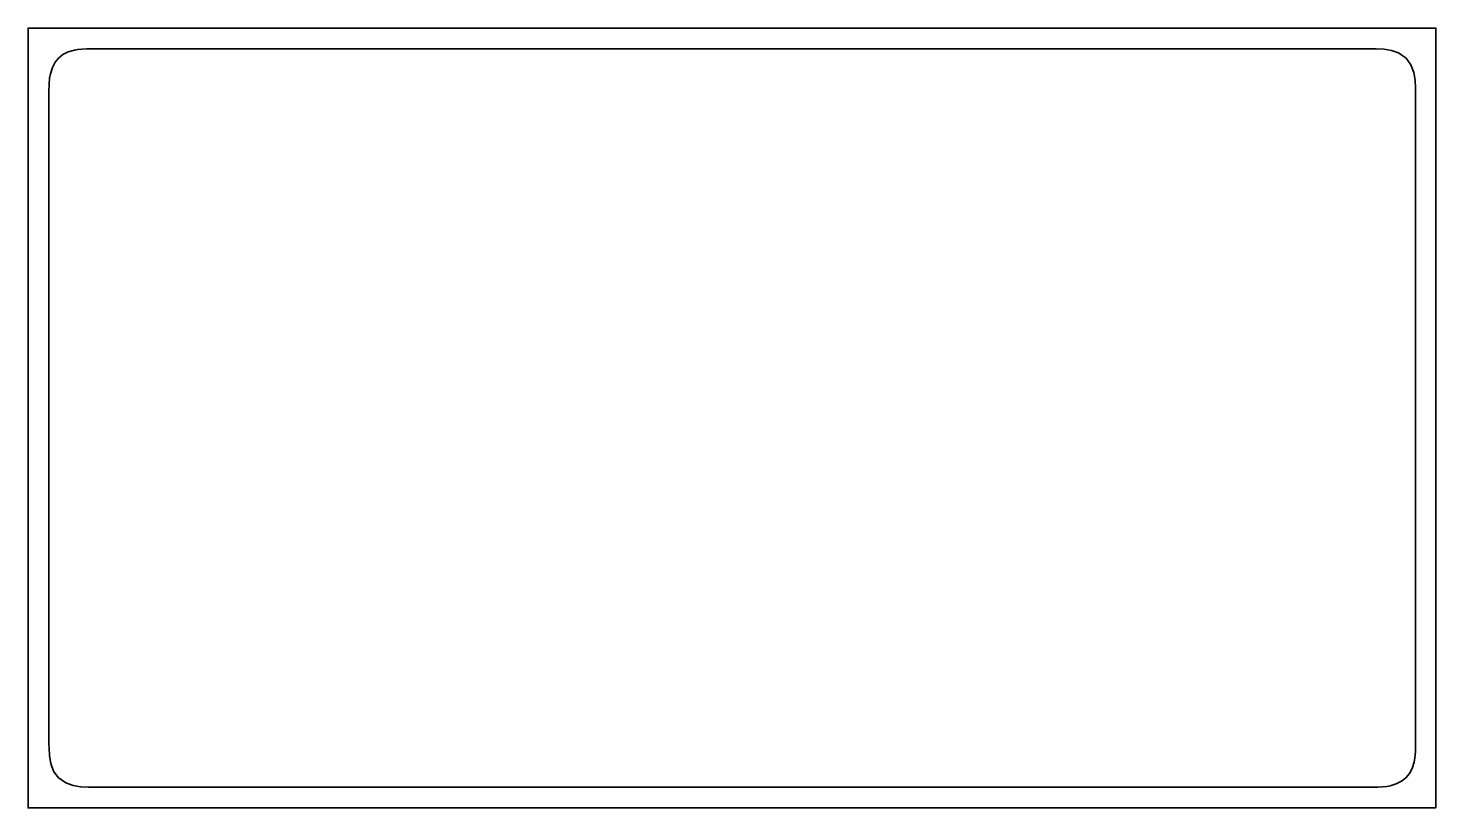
# Model space of a CAD drawing. Header units: millimetres. Extents: x -237 to 447, y -41 to 338.
import ezdxf

# ---------------------------------------------------------------- set-up
doc = ezdxf.new("R2010")
doc.units = ezdxf.units.MM
doc.header["$MEASUREMENT"] = 0
doc.layers.get('0').update_dxf_attribs({"lineweight": 0})
doc.layers.add('Safety', color=7, linetype='Continuous', lineweight=0)

msp = doc.modelspace()

# ---------------------------------------------------------------- linework, layer by layer
at = {"color": 1, "lineweight": 35, "true_color": 0xff0000}
msp.add_lwpolyline([(105.13, 328.02), (86.16, 328.02), (80.13, 328.02), (-108.51, 328.02), (-114.53, 328.02), (-152.47, 328.02), (-158.5, 328.02), (-205.96, 328.02), (-208.73, 327.99), (-211.13, 327.86), (-213.13, 327.63), (-214.7, 327.34), (-217.76, 326.42), (-220.36, 325.12), (-222.45, 323.47), (-224.14, 321.42), (-225.48, 318.86), (-226.42, 315.84), (-226.81, 313.68), (-227.06, 310.79), (-227.12, 307.24), (-227.12, 173.07), (-227.12, 167.15), (-227.12, 148.52), (-227.12, 148.52), (-227.12, 136.79), (-227.12, 129.89), (-227.12, 123.97), (-227.12, -10.2), (-227.12, -10.2), (-227.11, -11.76), (-226.92, -15.65), (-226.26, -19.47), (-224.87, -23.13), (-222.58, -26.31), (-218.86, -28.9), (-215.43, -30.13), (-211.83, -30.75), (-207.89, -30.97), (-205.96, -30.98), (-203.93, -30.98), (-200.31, -30.98), (-199.71, -30.98), (-195.48, -30.98), (-193.07, -30.98), (-191.26, -30.98), (-184.21, -30.98), (-178.58, -30.98), (-170.13, -30.98), (-158.5, -30.98), (-152.47, -30.98), (-114.53, -30.98), (-108.51, -30.98), (80.13, -30.98), (86.16, -30.98), (105.13, -30.98), (124.1, -30.98), (130.12, -30.98), (318.76, -30.98), (324.79, -30.98), (362.73, -30.98), (368.75, -30.98), (416.21, -30.98), (418.98, -30.95), (421.38, -30.82), (423.38, -30.59), (424.96, -30.3), (428.01, -29.38), (430.62, -28.08), (432.71, -26.43), (434.39, -24.38), (435.73, -21.82), (436.68, -18.81), (437.06, -16.64), (437.32, -13.75), (437.37, -10.2), (437.37, 123.97), (437.37, 129.89), (437.37, 148.52), (437.37, 173.07), (437.37, 307.24), (437.38, 307.24), (437.37, 308.8), (437.17, 312.69), (436.51, 316.51), (435.13, 320.17), (432.83, 323.34), (429.12, 325.94), (425.69, 327.17), (422.09, 327.79), (418.15, 328.01), (416.21, 328.02), (414.19, 328.02), (410.57, 328.02), (409.96, 328.02), (405.74, 328.02), (403.32, 328.02), (401.51, 328.02), (394.47, 328.02), (388.83, 328.02), (380.38, 328.02), (368.75, 328.02), (362.73, 328.02), (324.79, 328.02), (318.76, 328.02), (130.12, 328.02)], close=True, dxfattribs=at)
at = {"layer": 'Safety', "color": 1, "lineweight": 35, "true_color": 0xff0000}
msp.add_lwpolyline([(447.25, -41), (-237.25, -41), (-237.25, 338), (447.25, 338)], close=True, dxfattribs=at)

doc.saveas('drawing.dxf')
